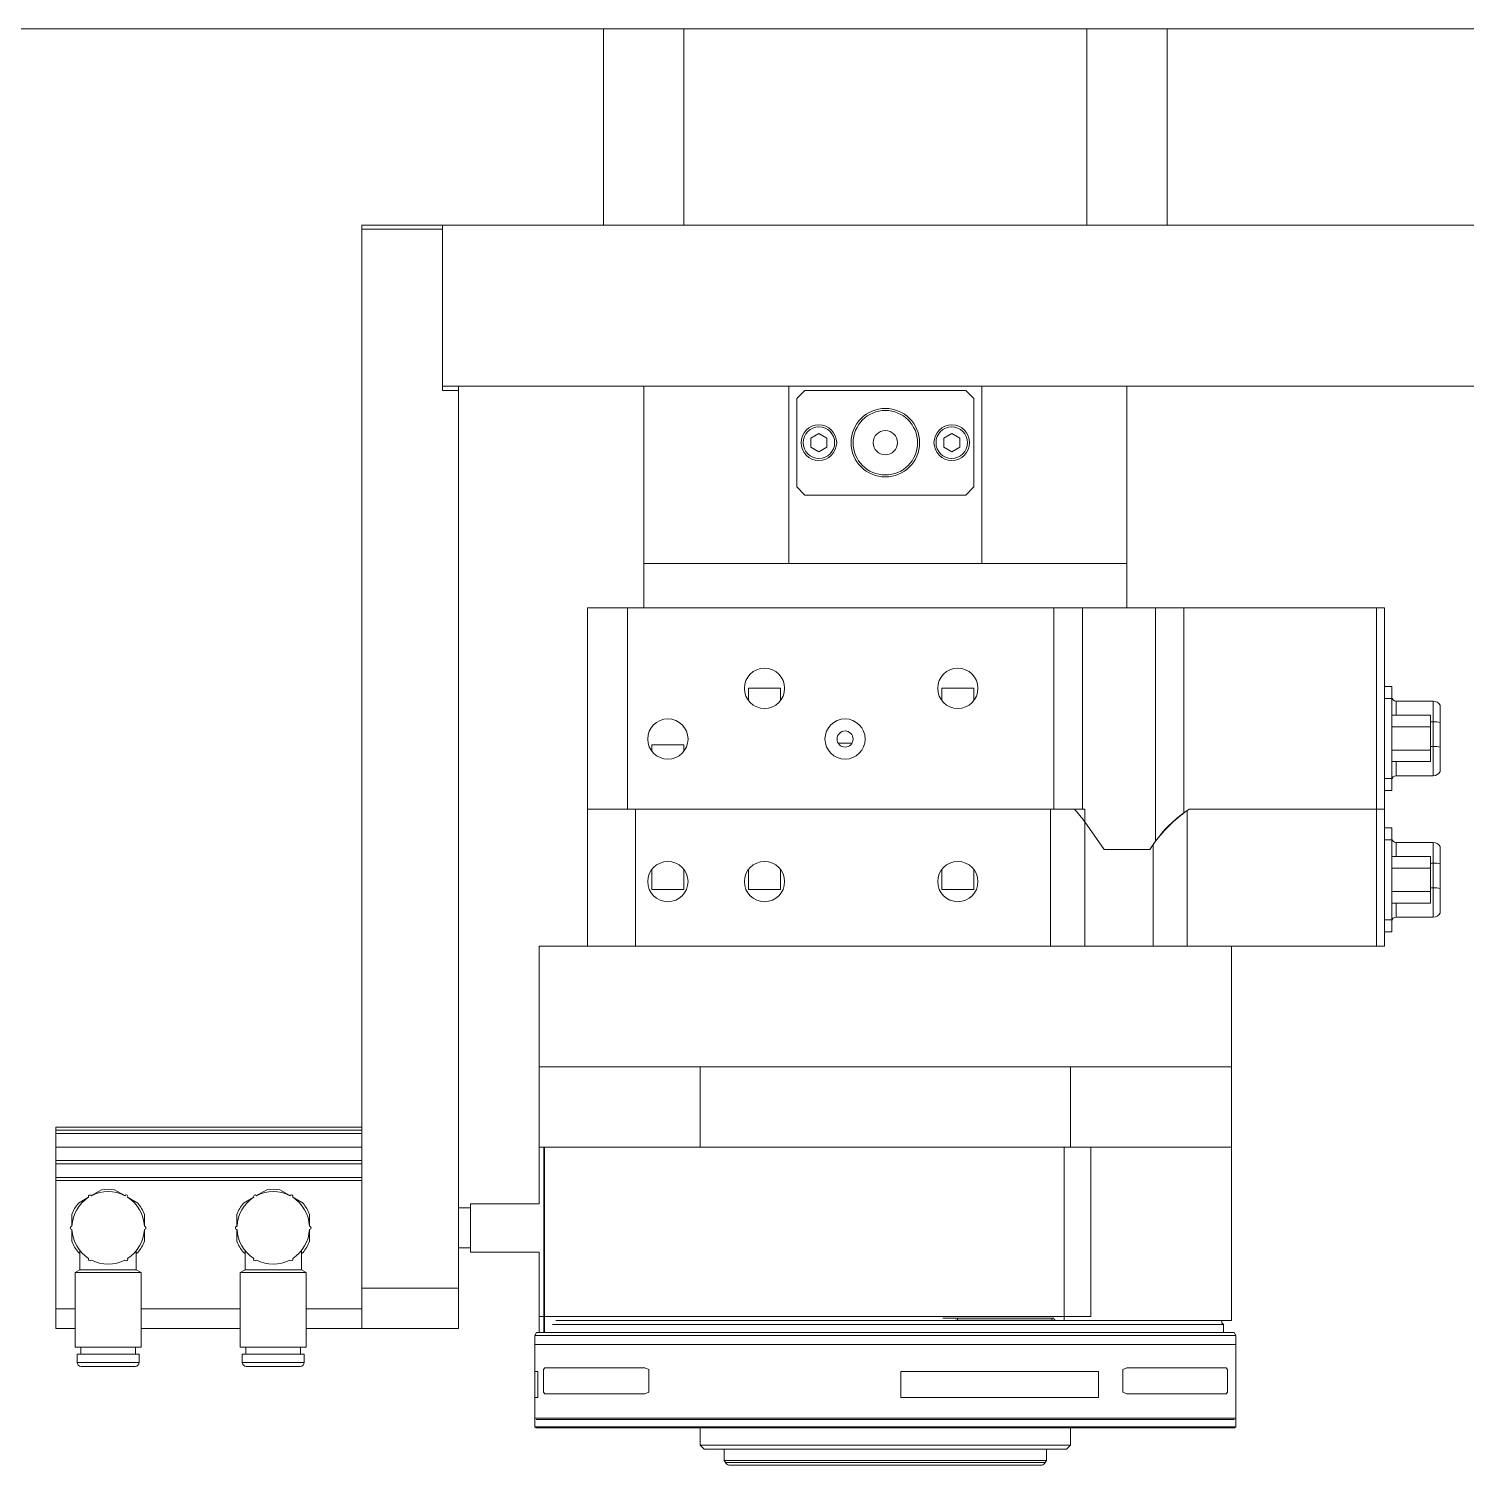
# Model space of a CAD drawing. Header units: millimetres. Extents: x 169 to 14583, y -399 to 10804.
# Drawn here: x 9144.6 to 9323.1, y 2382.1 to 2560.5 of the extents above; entities that cross this region are included whole.
import ezdxf

# ---------------------------------------------------------------- set-up
doc = ezdxf.new("R2010")
doc.units = ezdxf.units.MM
doc.header["$LTSCALE"] = 35

msp = doc.modelspace()

# ---------------------------------------------------------------- linework, layer by layer
at = {"color": 7, "linetype": 'Continuous', "lineweight": 18}
for p, q in [((9425.279, 2560.469), (8680.279, 2560.469)), ((9215.967, 2560.469), (9215.967, 2536.064)), ((9225.967, 2536.064), (9225.967, 2560.469)), ((9275.967, 2560.469), (9275.967, 2536.064)), ((9285.967, 2536.064), (9285.967, 2560.469)), ((9185.967, 2536.064), (9195.967, 2536.064)), ((9185.967, 2535.564), (9185.967, 2536.064)), ((9195.967, 2535.564), (9185.967, 2535.564)), ((9185.967, 2404.064), (9185.967, 2535.564)), ((9195.967, 2536.064), (9195.967, 2516.064)), ((9195.967, 2536.064), (9421.967, 2536.064)), ((9195.967, 2516.064), (9195.967, 2515.564)), ((9195.967, 2516.064), (9421.967, 2516.064)), ((9197.967, 2515.564), (9195.967, 2515.564)), ((9197.967, 2516.064), (9197.967, 2515.564)), ((9197.967, 2404.064), (9197.967, 2515.564)), ((9220.967, 2516.064), (9220.967, 2494.064)), ((9238.978, 2494.064), (9238.978, 2516.064)), ((9239.967, 2514.564), (9240.967, 2515.564)), ((9240.967, 2515.564), (9260.967, 2515.564)), ((9260.967, 2515.564), (9261.967, 2514.564)), ((9262.957, 2516.064), (9262.957, 2494.064)), ((9280.967, 2494.064), (9280.967, 2516.064)), ((9239.967, 2503.564), (9239.967, 2514.564)), ((9261.967, 2514.564), (9261.967, 2503.564)), ((9241.724, 2509.637), (9242.717, 2510.211)), ((9241.724, 2508.49), (9241.724, 2509.637)), ((9242.717, 2510.211), (9243.711, 2509.637)), ((9243.711, 2509.637), (9243.711, 2508.49)), ((9258.224, 2509.637), (9259.217, 2510.211)), ((9258.224, 2508.49), (9258.224, 2509.637)), ((9259.217, 2510.211), (9260.211, 2509.637)), ((9260.211, 2509.637), (9260.211, 2508.49)), ((9242.717, 2507.917), (9241.724, 2508.49)), ((9243.711, 2508.49), (9242.717, 2507.917)), ((9259.217, 2507.917), (9258.224, 2508.49)), ((9260.211, 2508.49), (9259.217, 2507.917)), ((9240.967, 2502.564), (9239.967, 2503.564)), ((9260.967, 2502.564), (9240.967, 2502.564)), ((9261.967, 2503.564), (9260.967, 2502.564)), ((9220.967, 2494.064), (9220.967, 2488.564)), ((9220.967, 2494.064), (9280.967, 2494.064)), ((9220.967, 2494.064), (9238.978, 2494.064)), ((9262.957, 2494.064), (9280.967, 2494.064)), ((9280.967, 2488.564), (9280.967, 2494.064)), ((9213.967, 2463.564), (9213.967, 2488.564)), ((9213.967, 2488.564), (9218.967, 2488.564)), ((9218.967, 2488.564), (9218.967, 2463.564)), ((9218.967, 2488.564), (9271.896, 2488.564)), ((9271.896, 2463.564), (9271.896, 2488.564)), ((9271.896, 2488.564), (9275.432, 2488.564)), ((9275.432, 2488.564), (9275.432, 2463.564)), ((9275.432, 2488.564), (9284.503, 2488.564)), ((9284.503, 2459.564), (9284.503, 2488.564)), ((9284.503, 2488.564), (9288.038, 2488.564)), ((9288.038, 2488.564), (9288.038, 2463.099)), ((9288.038, 2488.564), (9311.967, 2488.564)), ((9311.967, 2463.564), (9311.967, 2488.564)), ((9311.967, 2488.564), (9312.967, 2488.564)), ((9312.967, 2488.564), (9312.967, 2463.564)), ((9233.967, 2478.564), (9233.967, 2477.064)), ((9237.967, 2478.564), (9233.967, 2478.564)), ((9237.967, 2477.064), (9237.967, 2478.564)), ((9257.967, 2478.564), (9257.967, 2477.064)), ((9261.967, 2478.564), (9257.967, 2478.564)), ((9261.967, 2477.064), (9261.967, 2478.564)), ((9313.867, 2478.809), (9312.967, 2478.809)), ((9313.867, 2477.309), (9313.867, 2478.809)), ((9313.867, 2477.309), (9312.967, 2477.309)), ((9313.867, 2467.379), (9313.867, 2477.309)), ((9319.001, 2476.974), (9314.377, 2476.974)), ((9314.377, 2475.23), (9314.377, 2476.974)), ((9319.001, 2476.974), (9319.001, 2474.412)), ((9313.867, 2475.23), (9318.667, 2475.23)), ((9318.667, 2473.787), (9318.667, 2475.23)), ((9319.001, 2474.412), (9318.667, 2474.412)), ((9319.001, 2474.412), (9319.001, 2471.352)), ((9319.867, 2474.325), (9319.867, 2471.265)), ((9313.867, 2473.787), (9318.667, 2473.787)), ((9318.667, 2470.9), (9318.667, 2473.787)), ((9221.967, 2470.764), (9221.967, 2471.564)), ((9221.967, 2471.564), (9225.967, 2471.564)), ((9225.967, 2471.564), (9225.967, 2470.764)), ((9246.833, 2471.764), (9245.101, 2471.764)), ((9313.867, 2470.9), (9318.667, 2470.9)), ((9319.001, 2471.352), (9318.667, 2471.352)), ((9318.667, 2469.457), (9318.667, 2470.9)), ((9319.001, 2471.352), (9319.001, 2467.714)), ((9319.867, 2471.265), (9319.867, 2468.214)), ((9313.867, 2469.457), (9318.667, 2469.457)), ((9314.377, 2467.714), (9314.377, 2469.457)), ((9313.867, 2467.379), (9312.967, 2467.379)), ((9313.867, 2465.879), (9313.867, 2467.379)), ((9319.001, 2467.714), (9314.377, 2467.714)), ((9313.867, 2465.879), (9312.967, 2465.879)), ((9213.967, 2446.564), (9213.967, 2463.564)), ((9218.967, 2463.564), (9213.967, 2463.564)), ((9218.967, 2463.564), (9271.896, 2463.564)), ((9219.967, 2446.564), (9219.967, 2463.564)), ((9219.967, 2463.564), (9271.482, 2463.564)), ((9271.482, 2463.564), (9271.482, 2446.564)), ((9275.432, 2463.564), (9271.896, 2463.564)), ((9275.432, 2463.564), (9275.724, 2463.564)), ((9275.724, 2461.978), (9275.724, 2463.564)), ((9288.695, 2463.564), (9288.038, 2463.099)), ((9288.452, 2463.392), (9288.695, 2463.564)), ((9288.452, 2446.564), (9288.452, 2463.392)), ((9288.695, 2463.564), (9311.967, 2463.564)), ((9311.967, 2463.564), (9311.967, 2446.564)), ((9312.967, 2463.564), (9311.967, 2463.564)), ((9312.967, 2446.564), (9312.967, 2463.564)), ((9275.724, 2446.564), (9275.724, 2461.978)), ((9275.724, 2461.978), (9278.139, 2458.564)), ((9284.503, 2459.564), (9283.796, 2458.564)), ((9313.867, 2461.249), (9312.967, 2461.249)), ((9313.867, 2459.749), (9312.967, 2459.749)), ((9313.867, 2459.749), (9313.867, 2461.249)), ((9313.867, 2449.819), (9313.867, 2459.749)), ((9278.139, 2458.564), (9283.796, 2458.564)), ((9283.796, 2458.564), (9284.21, 2459.149)), ((9284.21, 2459.149), (9284.21, 2446.564)), ((9319.001, 2459.414), (9314.377, 2459.414)), ((9314.377, 2457.67), (9314.377, 2459.414)), ((9319.001, 2459.414), (9319.001, 2456.852)), ((9319.867, 2458.914), (9319.867, 2456.765)), ((9221.967, 2453.564), (9221.967, 2456.064)), ((9225.967, 2456.064), (9225.967, 2453.564)), ((9233.967, 2456.064), (9233.967, 2453.564)), ((9237.967, 2453.564), (9237.967, 2456.064)), ((9257.967, 2453.564), (9257.967, 2456.064)), ((9261.967, 2456.064), (9261.967, 2453.564)), ((9313.867, 2457.67), (9318.667, 2457.67)), ((9313.867, 2456.227), (9318.667, 2456.227)), ((9318.667, 2456.227), (9318.667, 2457.67)), ((9319.001, 2456.852), (9318.667, 2456.852)), ((9318.667, 2453.34), (9318.667, 2456.227)), ((9319.001, 2456.852), (9319.001, 2453.792)), ((9319.867, 2456.765), (9319.867, 2453.705)), ((9225.967, 2453.564), (9221.967, 2453.564)), ((9233.967, 2453.564), (9237.967, 2453.564)), ((9261.967, 2453.564), (9257.967, 2453.564)), ((9313.867, 2453.34), (9318.667, 2453.34)), ((9319.001, 2453.792), (9318.667, 2453.792)), ((9318.667, 2451.897), (9318.667, 2453.34)), ((9319.001, 2453.792), (9319.001, 2450.154)), ((9319.867, 2453.705), (9319.867, 2450.654)), ((9313.867, 2451.897), (9318.667, 2451.897)), ((9314.377, 2450.154), (9314.377, 2451.897)), ((9313.867, 2449.819), (9312.967, 2449.819)), ((9313.867, 2448.319), (9313.867, 2449.819)), ((9319.001, 2450.154), (9314.377, 2450.154)), ((9313.867, 2448.319), (9312.967, 2448.319)), ((9207.967, 2446.564), (9207.967, 2431.564)), ((9207.967, 2446.564), (9207.967, 2431.564)), ((9207.967, 2446.564), (9207.967, 2431.564)), ((9207.967, 2446.564), (9207.967, 2431.564)), ((9207.967, 2446.564), (9213.967, 2446.564)), ((9213.967, 2446.564), (9219.967, 2446.564)), ((9219.967, 2446.564), (9229.058, 2446.564)), ((9229.058, 2446.564), (9273.398, 2446.564)), ((9273.398, 2446.564), (9275.724, 2446.564)), ((9275.724, 2446.564), (9276.017, 2446.564)), ((9276.017, 2446.564), (9285.292, 2446.564)), ((9285.292, 2446.564), (9288.452, 2446.564)), ((9311.967, 2446.564), (9288.452, 2446.564)), ((9293.967, 2431.564), (9293.967, 2446.564)), ((9293.967, 2431.564), (9293.967, 2446.564)), ((9293.967, 2431.564), (9293.967, 2446.564)), ((9293.967, 2431.564), (9293.967, 2446.564)), ((9311.967, 2446.564), (9312.967, 2446.564)), ((9207.967, 2421.564), (9207.967, 2431.564)), ((9207.967, 2431.564), (9227.967, 2431.564)), ((9227.967, 2431.564), (9227.967, 2421.564)), ((9273.967, 2431.564), (9227.967, 2431.564)), ((9273.967, 2421.564), (9273.967, 2431.564)), ((9273.967, 2431.564), (9293.967, 2431.564)), ((9293.967, 2431.564), (9293.967, 2421.564)), ((9147.967, 2424.064), (9185.967, 2424.064)), ((9147.967, 2423.69), (9147.967, 2424.064)), ((9147.967, 2423.69), (9185.967, 2423.69)), ((9147.967, 2423.275), (9147.967, 2423.69)), ((9147.967, 2423.275), (9185.967, 2423.275)), ((9147.967, 2423.275), (9147.967, 2421.569)), ((9147.967, 2421.569), (9185.967, 2421.569)), ((9147.967, 2419.943), (9147.967, 2421.569)), ((9207.967, 2421.564), (9207.967, 2414.564)), ((9207.967, 2421.564), (9207.967, 2414.564)), ((9207.967, 2421.564), (9207.967, 2414.564)), ((9227.967, 2421.564), (9207.967, 2421.564)), ((9208.559, 2398.564), (9208.559, 2421.564)), ((9208.652, 2398.564), (9208.652, 2421.564)), ((9273.967, 2421.564), (9227.967, 2421.564)), ((9250.967, 2421.564), (9227.967, 2421.564)), ((9273.967, 2421.564), (9250.967, 2421.564)), ((9273.182, 2400.064), (9273.182, 2421.564)), ((9293.967, 2421.564), (9273.967, 2421.564)), ((9276.492, 2400.564), (9276.492, 2421.564)), ((9293.967, 2400.064), (9293.967, 2421.564)), ((9147.967, 2419.943), (9185.967, 2419.943)), ((9147.967, 2419.527), (9147.967, 2419.943)), ((9147.967, 2419.527), (9185.967, 2419.527)), ((9147.967, 2419.527), (9147.967, 2417.821)), ((9147.967, 2417.448), (9147.967, 2417.821)), ((9147.967, 2417.821), (9185.967, 2417.821)), ((9147.967, 2417.448), (9185.967, 2417.448)), ((9147.967, 2401.495), (9147.967, 2417.448)), ((9150.771, 2414.626), (9152.044, 2415.361)), ((9152.39, 2415.561), (9153.664, 2416.296)), ((9155.271, 2416.296), (9156.544, 2415.561)), ((9156.89, 2415.361), (9158.164, 2414.626)), ((9171.271, 2414.626), (9172.544, 2415.361)), ((9172.89, 2415.561), (9174.164, 2416.296)), ((9175.771, 2416.296), (9177.044, 2415.561)), ((9177.39, 2415.361), (9178.664, 2414.626)), ((9149.967, 2411.764), (9149.967, 2413.234)), ((9158.967, 2413.234), (9158.967, 2411.764)), ((9170.467, 2411.764), (9170.467, 2413.234)), ((9179.467, 2413.234), (9179.467, 2411.764)), ((9197.967, 2414.064), (9199.467, 2414.064)), ((9207.967, 2414.564), (9199.467, 2414.564)), ((9199.467, 2414.564), (9199.467, 2409.232)), ((9199.467, 2409.064), (9199.467, 2414.064)), ((9149.967, 2409.893), (9149.967, 2411.364)), ((9158.967, 2411.364), (9158.967, 2409.893)), ((9170.467, 2409.893), (9170.467, 2411.364)), ((9179.467, 2411.364), (9179.467, 2409.893)), ((9150.967, 2408.388), (9150.771, 2408.502)), ((9150.967, 2408.735), (9150.967, 2406.37)), ((9157.967, 2406.37), (9157.967, 2408.735)), ((9158.164, 2408.502), (9157.967, 2408.388)), ((9171.467, 2408.388), (9171.271, 2408.502)), ((9171.467, 2408.735), (9171.467, 2406.37)), ((9178.467, 2406.37), (9178.467, 2408.735)), ((9178.664, 2408.502), (9178.467, 2408.388)), ((9199.467, 2409.064), (9197.967, 2409.064)), ((9199.467, 2409.232), (9199.467, 2408.564)), ((9199.467, 2408.564), (9207.967, 2408.564)), ((9207.967, 2408.564), (9207.967, 2398.564)), ((9207.967, 2408.564), (9207.967, 2400.564)), ((9207.967, 2408.564), (9207.967, 2398.564)), ((9150.967, 2406.37), (9150.367, 2406.023)), ((9150.367, 2406.023), (9150.367, 2396.764)), ((9158.567, 2406.023), (9150.367, 2406.023)), ((9157.967, 2406.37), (9150.967, 2406.37)), ((9158.567, 2406.023), (9157.967, 2406.37)), ((9158.567, 2396.764), (9158.567, 2406.023)), ((9171.467, 2406.37), (9170.867, 2406.023)), ((9170.867, 2406.023), (9170.867, 2396.764)), ((9179.067, 2406.023), (9170.867, 2406.023)), ((9178.467, 2406.37), (9171.467, 2406.37)), ((9179.067, 2406.023), (9178.467, 2406.37)), ((9179.067, 2396.764), (9179.067, 2406.023)), ((9185.967, 2404.064), (9197.967, 2404.064)), ((9185.967, 2399.064), (9185.967, 2404.064)), ((9197.967, 2404.064), (9197.967, 2399.064)), ((9147.967, 2399.064), (9147.967, 2401.495)), ((9147.967, 2401.495), (9150.367, 2401.495)), ((9158.567, 2401.495), (9170.867, 2401.495)), ((9179.067, 2401.495), (9185.967, 2401.495)), ((9147.967, 2399.064), (9150.367, 2399.064)), ((9158.567, 2399.064), (9170.867, 2399.064)), ((9179.067, 2399.064), (9185.967, 2399.064)), ((9197.967, 2399.064), (9185.967, 2399.064)), ((9276.492, 2400.564), (9207.967, 2400.564)), ((9209.637, 2399.564), (9292.967, 2399.564)), ((9258.142, 2400.064), (9210.129, 2400.064)), ((9259.947, 2400.064), (9258.137, 2400.064)), ((9259.92, 2400.364), (9271.644, 2400.364)), ((9259.963, 2400.064), (9259.947, 2400.064)), ((9271.73, 2400.093), (9259.952, 2400.093)), ((9272.145, 2400.064), (9271.73, 2400.093)), ((9272.145, 2400.064), (9271.73, 2400.093)), ((9272.131, 2400.064), (9271.73, 2400.064)), ((9272.832, 2400.064), (9272.131, 2400.064)), ((9272.33, 2400.064), (9272.145, 2400.064)), ((9272.407, 2400.064), (9273.182, 2400.064)), ((9293.967, 2400.064), (9273.182, 2400.064)), ((9292.967, 2399.564), (9292.747, 2399.783)), ((9292.967, 2399.564), (9292.747, 2399.783)), ((9292.967, 2399.564), (9292.747, 2399.783)), ((9292.75, 2399.781), (9292.75, 2400.064)), ((9292.967, 2398.563), (9292.967, 2399.564)), ((9292.967, 2398.563), (9292.967, 2399.564)), ((9292.967, 2398.563), (9292.967, 2399.564)), ((9207.667, 2398.563), (9207.467, 2398.217)), ((9207.467, 2398.217), (9207.467, 2393.713)), ((9207.467, 2398.217), (9294.467, 2398.217)), ((9294.267, 2398.563), (9207.667, 2398.563)), ((9208.652, 2398.564), (9208.559, 2398.564)), ((9209.637, 2398.564), (9208.652, 2398.564)), ((9293.05, 2398.563), (9292.967, 2398.58)), ((9294.467, 2398.217), (9294.267, 2398.563)), ((9294.467, 2386.863), (9294.467, 2398.217)), ((9158.567, 2396.764), (9150.367, 2396.764)), ((9150.617, 2395.864), (9150.617, 2394.864)), ((9158.317, 2395.864), (9150.617, 2395.864)), ((9151.072, 2396.764), (9151.072, 2395.864)), ((9157.862, 2395.864), (9157.862, 2396.764)), ((9158.317, 2394.864), (9158.317, 2395.864)), ((9179.067, 2396.764), (9170.867, 2396.764)), ((9171.117, 2395.864), (9171.117, 2394.864)), ((9178.817, 2395.864), (9171.117, 2395.864)), ((9171.572, 2396.764), (9171.572, 2395.864)), ((9178.362, 2395.864), (9178.362, 2396.764)), ((9178.817, 2394.864), (9178.817, 2395.864)), ((9207.467, 2397.064), (9207.467, 2387.912)), ((9207.467, 2397.064), (9294.467, 2397.064)), ((9294.467, 2387.912), (9294.467, 2397.064)), ((9150.617, 2394.864), (9158.317, 2394.864)), ((9157.817, 2394.364), (9151.117, 2394.364)), ((9171.117, 2394.864), (9178.817, 2394.864)), ((9178.317, 2394.364), (9171.617, 2394.364)), ((9207.467, 2393.713), (9207.834, 2393.713)), ((9207.834, 2393.713), (9207.834, 2390.513)), ((9208.529, 2393.964), (9208.685, 2394.164)), ((9208.529, 2391.164), (9208.529, 2393.964)), ((9208.685, 2394.164), (9221.117, 2394.164)), ((9221.117, 2394.164), (9221.618, 2393.964)), ((9221.618, 2393.964), (9221.618, 2391.164)), ((9252.912, 2393.713), (9277.416, 2393.713)), ((9252.912, 2390.513), (9252.912, 2393.713)), ((9277.416, 2393.713), (9277.416, 2390.513)), ((9280.46, 2393.964), (9280.959, 2394.164)), ((9280.46, 2391.164), (9280.46, 2393.964)), ((9280.959, 2394.164), (9293.295, 2394.164)), ((9293.295, 2394.164), (9293.448, 2393.964)), ((9293.448, 2393.964), (9293.448, 2391.164)), ((9207.467, 2390.513), (9207.467, 2386.863)), ((9207.834, 2390.513), (9207.467, 2390.513)), ((9208.529, 2391.164), (9208.685, 2390.964)), ((9221.117, 2390.964), (9208.685, 2390.964)), ((9221.117, 2390.964), (9221.618, 2391.164)), ((9277.416, 2390.513), (9252.912, 2390.513)), ((9280.46, 2391.164), (9280.959, 2390.964)), ((9293.295, 2390.964), (9280.959, 2390.964)), ((9293.295, 2390.964), (9293.448, 2391.164)), ((9207.467, 2387.912), (9251.065, 2387.912)), ((9207.467, 2386.863), (9207.617, 2386.713)), ((9207.467, 2386.863), (9294.467, 2386.863)), ((9207.599, 2387.763), (9294.335, 2387.763)), ((9207.617, 2386.713), (9294.317, 2386.713)), ((9227.967, 2386.713), (9227.967, 2384.584)), ((9251.065, 2387.912), (9294.467, 2387.912)), ((9273.967, 2384.584), (9273.967, 2386.713)), ((9294.317, 2386.713), (9294.467, 2386.863)), ((9227.967, 2384.584), (9228.467, 2384.084)), ((9227.967, 2384.584), (9251.019, 2384.584)), ((9251.019, 2384.584), (9273.967, 2384.584)), ((9273.467, 2384.084), (9273.967, 2384.584)), ((9228.467, 2384.084), (9251.018, 2384.084)), ((9228.947, 2384.084), (9228.967, 2384.063)), ((9228.967, 2384.063), (9272.967, 2384.063)), ((9230.967, 2384.063), (9230.967, 2382.684)), ((9251.018, 2384.084), (9273.467, 2384.084)), ((9270.967, 2382.684), (9270.967, 2384.063)), ((9272.967, 2384.063), (9272.987, 2384.084)), ((9230.967, 2382.684), (9231.111, 2382.434)), ((9230.967, 2382.684), (9251.012, 2382.684)), ((9231.112, 2382.434), (9270.823, 2382.434)), ((9231.537, 2382.107), (9231.626, 2382.084)), ((9231.537, 2382.107), (9270.398, 2382.107)), ((9231.626, 2382.084), (9251.011, 2382.084)), ((9251.011, 2382.084), (9270.309, 2382.084)), ((9251.012, 2382.684), (9270.967, 2382.684)), ((9270.309, 2382.084), (9270.398, 2382.107)), ((9270.823, 2382.434), (9270.967, 2382.684))]:
    msp.add_line(p, q, dxfattribs=at)
at = {"color": 7, "linetype": 'Continuous', "lineweight": 18, "flags": 128}
msp.add_lwpolyline([(9319.867, 2476.474), (9319.867, 2476.434), (9319.867, 2476.317), (9319.867, 2476.125), (9319.867, 2475.865), (9319.867, 2475.545), (9319.867, 2475.174), (9319.867, 2474.763), (9319.867, 2474.325)], dxfattribs=at)
at = {"color": 7, "linetype": 'Continuous', "lineweight": 18}
for centre, radius in [((9250.967, 2509.064), 4.25), ((9250.967, 2509.064), 4), ((9242.717, 2509.064), 2.208), ((9242.717, 2509.064), 1.958), ((9250.967, 2509.064), 1.5), ((9259.217, 2509.064), 2.208), ((9259.217, 2509.064), 1.958), ((9235.967, 2478.564), 2.5), ((9259.967, 2478.564), 2.5), ((9223.967, 2472.264), 2.5), ((9245.967, 2472.264), 2.5), ((9245.967, 2472.264), 1), ((9223.967, 2454.564), 2.5), ((9235.967, 2454.564), 2.5), ((9259.967, 2454.564), 2.5)]:
    msp.add_circle(centre, radius, dxfattribs=at)
for centre, radius, start, end in [((9314.377, 2477.484), 0.51, 180, 270), ((9319.001, 2475.974), 1, 30, 90), ((9319.093, 2470.962), 3.451, 77.03046, 91.51933), ((9319.093, 2467.902), 3.451, 77.03046, 91.51933), ((9314.377, 2467.204), 0.51, 90, 180), ((9319.001, 2468.714), 1, 270, 330), ((9314.377, 2459.924), 0.51, 180, 270), ((9319.001, 2458.414), 1, 30, 90), ((9319.093, 2453.402), 3.451, 77.03046, 91.51933), ((9319.093, 2450.342), 3.451, 77.03046, 91.51933), ((9319.001, 2451.154), 1, 270, 330), ((9314.377, 2449.644), 0.51, 90, 180), ((9154.467, 2411.564), 4.5, 122.54669, 177.45331), ((9152.217, 2415.461), 0.2, 28.72666, 211.27334), ((9154.467, 2411.564), 4.5, 62.54669, 117.45331), ((9154.467, 2411.564), 4.8, 80.36413, 99.63587), ((9156.717, 2415.461), 0.2, 328.72666, 151.27334), ((9154.467, 2411.564), 4.5, 2.54669, 57.45331), ((9174.967, 2411.564), 4.5, 122.54669, 177.45331), ((9172.717, 2415.461), 0.2, 28.72666, 211.27334), ((9174.967, 2411.564), 4.5, 62.54669, 117.45331), ((9174.967, 2411.564), 4.8, 80.36413, 99.63587), ((9177.217, 2415.461), 0.2, 328.72666, 151.27334), ((9174.967, 2411.564), 4.5, 2.54669, 57.45331), ((9154.467, 2411.564), 4.8, 140.36413, 159.63587), ((9154.467, 2411.564), 4.8, 20.36413, 39.63587), ((9174.967, 2411.564), 4.8, 140.36413, 159.63587), ((9174.967, 2411.564), 4.8, 20.36413, 39.63587), ((9149.967, 2411.564), 0.2, 88.72666, 271.27334), ((9154.467, 2411.564), 4.5, 182.54669, 237.45331), ((9154.467, 2411.564), 4.5, 302.54669, 357.45331), ((9158.967, 2411.564), 0.2, 268.72666, 91.27334), ((9170.467, 2411.564), 0.2, 88.72666, 271.27334), ((9174.967, 2411.564), 4.5, 182.54669, 237.45331), ((9174.967, 2411.564), 4.5, 302.54669, 357.45331), ((9179.467, 2411.564), 0.2, 268.72666, 91.27334), ((9154.467, 2411.564), 4.8, 200.36413, 219.63587), ((9154.467, 2411.564), 4.8, 320.36413, 339.63587), ((9174.967, 2411.564), 4.8, 200.36413, 219.63587), ((9174.967, 2411.564), 4.8, 320.36413, 339.63587), ((9152.217, 2407.666), 0.2, 148.72666, 331.27334), ((9154.467, 2411.564), 4.5, 242.54669, 297.45331), ((9156.717, 2407.666), 0.2, 208.72666, 31.27334), ((9172.717, 2407.666), 0.2, 148.72666, 331.27334), ((9174.967, 2411.564), 4.5, 242.54669, 297.45331), ((9177.217, 2407.666), 0.2, 208.72666, 31.27334), ((9151.117, 2394.864), 0.5, 180, 270), ((9157.817, 2394.864), 0.5, 270, 0), ((9171.617, 2394.864), 0.5, 180, 270), ((9178.317, 2394.864), 0.5, 270, 0), ((9231.718, 2382.784), 0.7, 210, 255), ((9270.217, 2382.784), 0.7, 285, 330)]:
    msp.add_arc(centre, radius, start, end, dxfattribs=at)
for centre, major_axis, end_param in [((9271.482, 2461.978), (5.543, -5.543), 1.4455729), ((9288.452, 2459.149), (5.543, 5.543), 1.9634954), ((9288.038, 2459.564), (4.619, 4.619), 1.9634954)]:
    msp.add_ellipse(centre, major_axis=major_axis, ratio=0.4142136, start_param=1.1780972, end_param=end_param, dxfattribs=at)
for points, knots in [([(9210.063, 2400.064), (9210.387, 2400.064), (9211.061, 2400.064), (9212.938, 2400.064), (9215.456, 2400.064), (9218.595, 2400.064), (9222.29, 2400.064), (9226.453, 2400.064), (9229.568, 2400.064), (9231.126, 2400.064)], [0, 0, 0, 0, 0.1333617, 0.2778014, 0.4222411, 0.5666808, 0.7111206, 0.8555603, 1, 1, 1, 1]), ([(9258.101, 2400.364), (9258.409, 2400.363), (9259.017, 2400.362), (9259.622, 2400.351), (9259.92, 2400.347)], [0, 0, 0, 0, 0.50693564, 1, 1, 1, 1]), ([(9259.952, 2400.093), (9259.759, 2400.086), (9259.161, 2400.064), (9258.553, 2400.064), (9258.142, 2400.064)], [0, 0, 0, 0, 0.32311736, 1, 1, 1, 1]), ([(9259.952, 2400.093), (9259.759, 2400.086), (9259.161, 2400.064), (9258.553, 2400.064), (9258.142, 2400.064)], [0, 0, 0, 0, 0.3231174, 1, 1, 1, 1]), ([(9259.92, 2400.347), (9259.92, 2400.316), (9259.919, 2400.254), (9259.925, 2400.171), (9259.934, 2400.102), (9259.943, 2400.076), (9259.947, 2400.064)], [0, 0, 0, 0, 0.250185, 0.4999998, 0.7498147, 1, 1, 1, 1]), ([(9259.952, 2400.093), (9259.947, 2400.109), (9259.937, 2400.14), (9259.927, 2400.212), (9259.921, 2400.287), (9259.92, 2400.339), (9259.92, 2400.364)], [0, 0, 0, 0, 0.2806851, 0.54093, 0.7807087, 1, 1, 1, 1]), ([(9259.952, 2400.093), (9259.947, 2400.109), (9259.937, 2400.14), (9259.927, 2400.212), (9259.921, 2400.287), (9259.92, 2400.339), (9259.92, 2400.364)], [0, 0, 0, 0, 0.2806851, 0.54093, 0.7807087, 1, 1, 1, 1]), ([(9259.963, 2400.064), (9259.957, 2400.076), (9259.945, 2400.102), (9259.931, 2400.171), (9259.921, 2400.254), (9259.92, 2400.316), (9259.92, 2400.346)], [0, 0, 0, 0, 0.250184, 0.5000001, 0.7498161, 1, 1, 1, 1]), ([(9271.631, 2400.346), (9271.679, 2400.349), (9271.777, 2400.354), (9271.849, 2400.36), (9271.886, 2400.364)], [0, 0, 0, 0, 0.4928356, 1, 1, 1, 1]), ([(9271.631, 2400.346), (9271.632, 2400.316), (9271.635, 2400.254), (9271.656, 2400.171), (9271.688, 2400.102), (9271.716, 2400.076), (9271.73, 2400.064)], [0, 0, 0, 0, 0.2499981, 0.5, 0.7500019, 1, 1, 1, 1]), ([(9271.886, 2400.364), (9271.889, 2400.324), (9271.897, 2400.246), (9271.953, 2400.146), (9272.035, 2400.077), (9272.099, 2400.068), (9272.131, 2400.064)], [0, 0, 0, 0, 0.2503292, 0.5, 0.75, 1, 1, 1, 1])]:
    msp.add_open_spline(points, degree=3, knots=knots, dxfattribs=at)
for points in [[(9258.137, 2400.064), (9255.827, 2400.064), (9251.208, 2400.064), (9244.229, 2400.064), (9237.413, 2400.064), (9233.222, 2400.064), (9231.126, 2400.064)], [(9259.92, 2400.347), (9261.959, 2400.346), (9266.037, 2400.346), (9269.766, 2400.346), (9271.631, 2400.346)], [(9271.73, 2400.064), (9269.857, 2400.064), (9266.11, 2400.064), (9262.012, 2400.064), (9259.963, 2400.064)]]:
    msp.add_open_spline(points, degree=3, dxfattribs=at)

doc.saveas('drawing.dxf')
